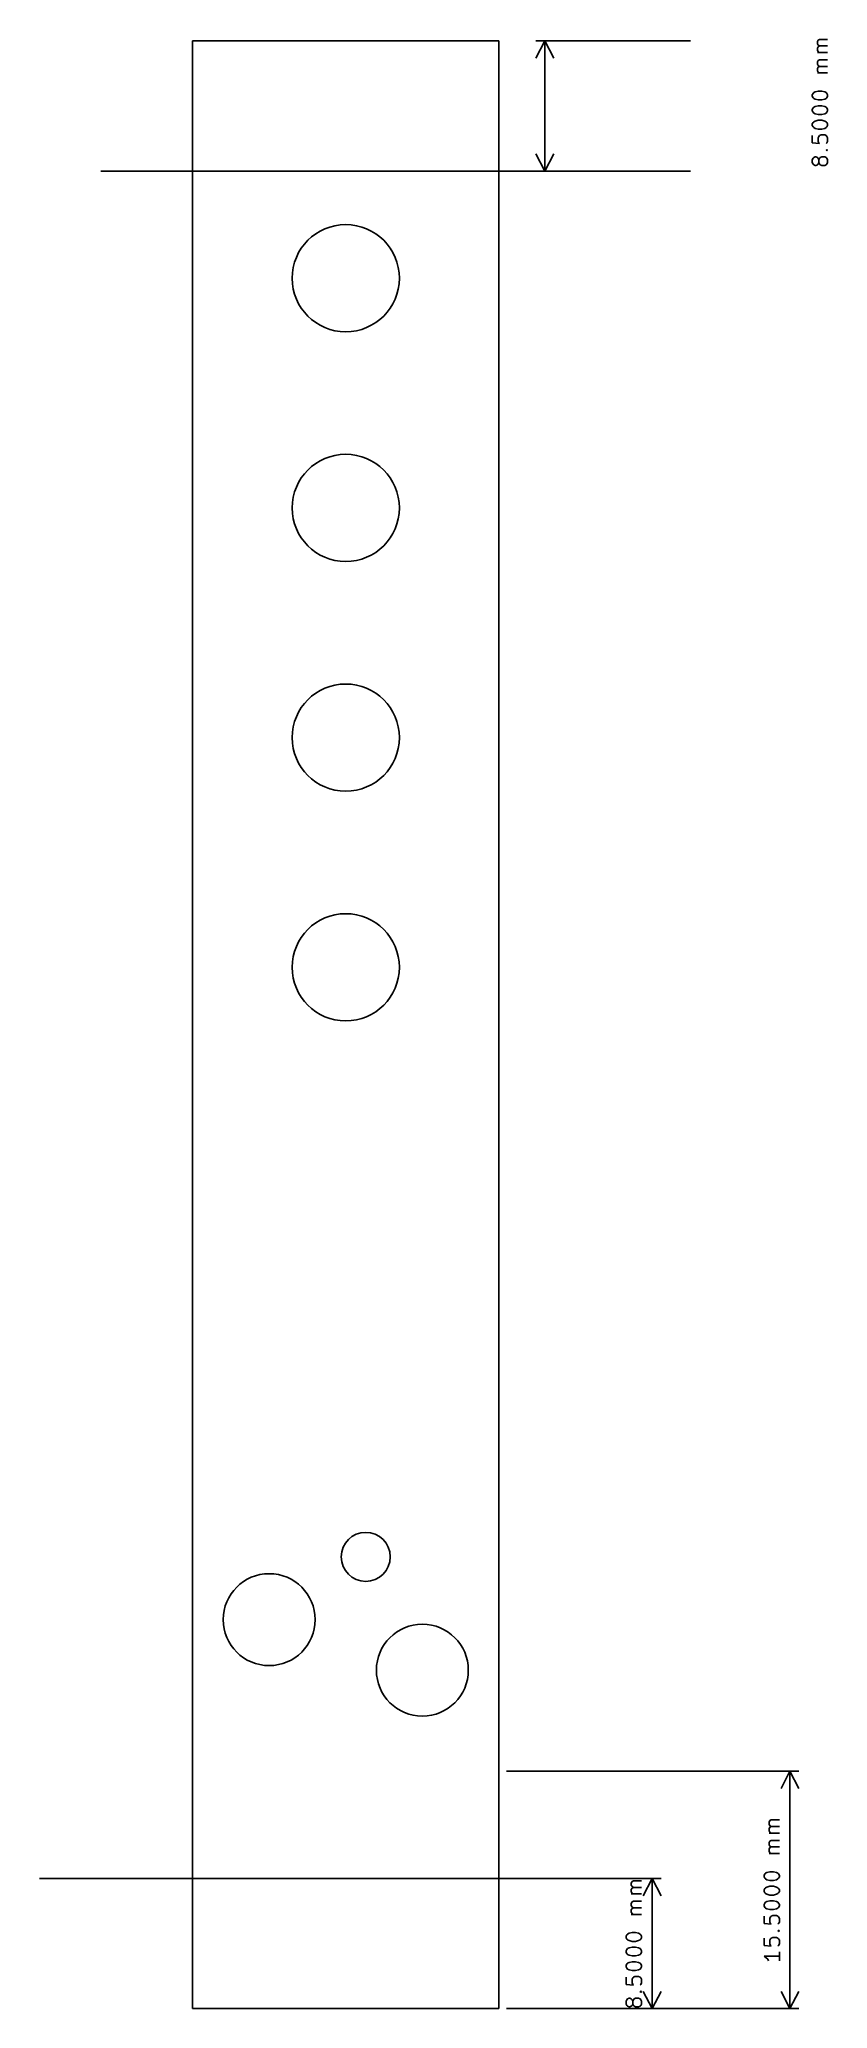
# Model space of a CAD drawing. Extents: x 80 to 131, y -166 to -37.
import ezdxf

# ---------------------------------------------------------------- set-up
doc = ezdxf.new("R2010")
doc.units = 0
doc.layers.add('BLACK', color=7, linetype='CONTINUOUS')

msp = doc.modelspace()

# ---------------------------------------------------------------- linework, layer by layer
at = {"layer": 'BLACK', "linetype": 'CONTINUOUS'}
for p, q in [((90, -37), (110, -37)), ((90, -165.5), (90, -37)), ((110, -37), (110, -165.5)), ((113, -37), (112.413579, -38.126504)), ((122.5, -37), (112.41358, -37)), ((113, -37), (113, -45.5)), ((113, -37), (113, -45.5)), ((113, -37), (113.586421, -38.126504)), ((130.788152, -37.047619), (130.835771, -36.95238)), ((130.788152, -37.190476), (130.788152, -37.047619)), ((130.835771, -37.285714), (130.788152, -37.190476)), ((130.835771, -36.95238), (130.931009, -36.904761)), ((130.931009, -37.333333), (130.835771, -37.285714)), ((130.931009, -36.904761), (131.454819, -36.904761)), ((130.788152, -37.47619), (130.835771, -37.380952)), ((130.788152, -37.619047), (130.788152, -37.47619)), ((130.835771, -37.714285), (130.788152, -37.619047)), ((131.454819, -37.761904), (130.788152, -37.761904)), ((130.788152, -38.380952), (130.835771, -38.285713)), ((130.788152, -38.523809), (130.788152, -38.380952)), ((130.835771, -38.619047), (130.788152, -38.523809)), ((130.835771, -37.380952), (130.931009, -37.333333)), ((130.88339, -37.761904), (130.835771, -37.714285)), ((130.835771, -38.285713), (130.931009, -38.238094)), ((130.931009, -37.333333), (131.454819, -37.333333)), ((130.931009, -38.238094), (131.454819, -38.238094)), ((130.788152, -38.809523), (130.835771, -38.714285)), ((130.788152, -38.95238), (130.788152, -38.809523)), ((130.835771, -39.047618), (130.788152, -38.95238)), ((131.454819, -39.095237), (130.788152, -39.095237)), ((130.931009, -38.666666), (130.835771, -38.619047)), ((130.835771, -38.714285), (130.931009, -38.666666)), ((130.88339, -39.095237), (130.835771, -39.047618)), ((130.931009, -38.666666), (131.454819, -38.666666)), ((130.454819, -40.523809), (130.502438, -40.428571)), ((130.454819, -40.619047), (130.454819, -40.523809)), ((130.502438, -40.714285), (130.454819, -40.619047)), ((130.502438, -40.428571), (130.550057, -40.380952)), ((130.550057, -40.761904), (130.502438, -40.714285)), ((130.550057, -40.380952), (130.645295, -40.333333)), ((130.645295, -40.809523), (130.550057, -40.761904)), ((130.645295, -40.333333), (130.835771, -40.285714)), ((130.835771, -40.857142), (130.645295, -40.809523)), ((130.835771, -40.285714), (131.073866, -40.285714)), ((131.073866, -40.857142), (130.835771, -40.857142)), ((131.073866, -40.285714), (131.264342, -40.333333)), ((131.264342, -40.809523), (131.073866, -40.857142)), ((131.264342, -40.333333), (131.35958, -40.380952)), ((131.35958, -40.761904), (131.264342, -40.809523)), ((131.35958, -40.380952), (131.4072, -40.428571)), ((131.4072, -40.714285), (131.35958, -40.761904)), ((131.4072, -40.428571), (131.454819, -40.523809)), ((131.454819, -40.619047), (131.4072, -40.714285)), ((131.454819, -40.523809), (131.454819, -40.619047)), ((130.454819, -41.47619), (130.502438, -41.380952)), ((130.454819, -41.571428), (130.454819, -41.47619)), ((130.502438, -41.666666), (130.454819, -41.571428)), ((130.454819, -42.428571), (130.502438, -42.333333)), ((130.454819, -42.523809), (130.454819, -42.428571)), ((130.502438, -41.380952), (130.550057, -41.333333)), ((130.550057, -41.714285), (130.502438, -41.666666)), ((130.502438, -42.333333), (130.550057, -42.285714)), ((130.550057, -41.333333), (130.645295, -41.285714)), ((130.645295, -41.761904), (130.550057, -41.714285)), ((130.550057, -42.285714), (130.645295, -42.238095)), ((130.645295, -41.285714), (130.835771, -41.238095)), ((130.835771, -41.809523), (130.645295, -41.761904)), ((130.645295, -42.238095), (130.835771, -42.190476)), ((130.835771, -41.238095), (131.073866, -41.238095)), ((131.073866, -41.809523), (130.835771, -41.809523)), ((130.835771, -42.190476), (131.073866, -42.190476)), ((131.073866, -41.238095), (131.264342, -41.285714)), ((131.264342, -41.761904), (131.073866, -41.809523)), ((131.073866, -42.190476), (131.264342, -42.238095)), ((131.264342, -41.285714), (131.35958, -41.333333)), ((131.35958, -41.714285), (131.264342, -41.761904)), ((131.264342, -42.238095), (131.35958, -42.285714)), ((131.35958, -41.333333), (131.4072, -41.380952)), ((131.4072, -41.666666), (131.35958, -41.714285)), ((131.35958, -42.285714), (131.4072, -42.333333)), ((131.4072, -41.380952), (131.454819, -41.47619)), ((131.454819, -41.571428), (131.4072, -41.666666)), ((131.4072, -42.333333), (131.454819, -42.428571)), ((131.454819, -41.47619), (131.454819, -41.571428)), ((131.454819, -42.428571), (131.454819, -42.523809)), ((130.502438, -42.619047), (130.454819, -42.523809)), ((130.454819, -43.190476), (130.454819, -43.666666)), ((130.454819, -43.666666), (130.931009, -43.714285)), ((130.550057, -42.666666), (130.502438, -42.619047)), ((130.645295, -42.714285), (130.550057, -42.666666)), ((130.835771, -42.761904), (130.645295, -42.714285)), ((131.073866, -42.761904), (130.835771, -42.761904)), ((130.835771, -43.333333), (130.88339, -43.238095)), ((130.835771, -43.571428), (130.835771, -43.333333)), ((130.88339, -43.666666), (130.835771, -43.571428)), ((130.88339, -43.238095), (130.931009, -43.190476)), ((130.931009, -43.714285), (130.88339, -43.666666)), ((130.931009, -43.190476), (131.026247, -43.142857)), ((131.026247, -43.142857), (131.264342, -43.142857)), ((131.264342, -42.714285), (131.073866, -42.761904)), ((131.35958, -42.666666), (131.264342, -42.714285)), ((131.264342, -43.142857), (131.35958, -43.190476)), ((131.4072, -42.619047), (131.35958, -42.666666)), ((131.35958, -43.190476), (131.4072, -43.238095)), ((131.4072, -43.666666), (131.35958, -43.714285)), ((131.454819, -42.523809), (131.4072, -42.619047)), ((131.4072, -43.238095), (131.454819, -43.333333)), ((131.454819, -43.571428), (131.4072, -43.666666)), ((131.454819, -43.333333), (131.454819, -43.571428)), ((113, -45.5), (112.413579, -44.373496)), ((113, -45.5), (113.586421, -44.373496)), ((130.454819, -44.761904), (130.502438, -44.666666)), ((130.454819, -44.95238), (130.454819, -44.761904)), ((130.502438, -45.047618), (130.454819, -44.95238)), ((130.502438, -44.666666), (130.550057, -44.619047)), ((130.550057, -44.619047), (130.645295, -44.571428)), ((130.645295, -44.571428), (130.692914, -44.571428)), ((130.692914, -44.571428), (130.788152, -44.619047)), ((130.788152, -44.619047), (130.835771, -44.666666)), ((130.835771, -44.666666), (130.88339, -44.761904)), ((130.88339, -44.95238), (130.835771, -45.047618)), ((130.931009, -44.666666), (130.88339, -44.761904)), ((130.88339, -44.761904), (130.88339, -44.95238)), ((130.88339, -44.95238), (130.931009, -45.047618)), ((130.978628, -44.619047), (130.931009, -44.666666)), ((131.073866, -44.571428), (130.978628, -44.619047)), ((131.264342, -44.571428), (131.073866, -44.571428)), ((131.35958, -44.619047), (131.264342, -44.571428)), ((131.35958, -44.142856), (131.4072, -44.095237)), ((131.4072, -44.190475), (131.35958, -44.142856)), ((131.35958, -44.142856), (131.454819, -44.142856)), ((131.4072, -44.666666), (131.35958, -44.619047)), ((131.4072, -44.095237), (131.454819, -44.142856)), ((131.454819, -44.142856), (131.4072, -44.190475)), ((131.454819, -44.761904), (131.4072, -44.666666)), ((131.4072, -45.047618), (131.454819, -44.95238)), ((131.454819, -44.95238), (131.454819, -44.761904)), ((84, -45.5), (120, -45.5)), ((122.5, -45.5), (112.41358, -45.5)), ((130.550057, -45.095237), (130.502438, -45.047618)), ((130.645295, -45.142856), (130.550057, -45.095237)), ((130.692914, -45.142856), (130.645295, -45.142856)), ((130.788152, -45.095237), (130.692914, -45.142856)), ((130.835771, -45.047618), (130.788152, -45.095237)), ((130.931009, -45.047618), (130.978628, -45.095237)), ((130.978628, -45.095237), (131.073866, -45.142856)), ((131.073866, -45.142856), (131.264342, -45.142856)), ((131.264342, -45.142856), (131.35958, -45.095237)), ((131.35958, -45.095237), (131.4072, -45.047618)), ((110.5, -150), (129.58642, -150)), ((129, -150), (128.413579, -151.126504)), ((129, -165.5), (129, -150)), ((129, -165.5), (129, -150)), ((129, -150), (129.586421, -151.126504)), ((127.638152, -153.321428), (127.685771, -153.226189)), ((127.638152, -153.464285), (127.638152, -153.321428)), ((127.685771, -153.559523), (127.638152, -153.464285)), ((127.638152, -153.749999), (127.685771, -153.654761)), ((127.638152, -153.892856), (127.638152, -153.749999)), ((127.685771, -153.988094), (127.638152, -153.892856)), ((128.304819, -154.035713), (127.638152, -154.035713)), ((127.685771, -153.226189), (127.781009, -153.17857)), ((127.781009, -153.607142), (127.685771, -153.559523)), ((127.685771, -153.654761), (127.781009, -153.607142)), ((127.73339, -154.035713), (127.685771, -153.988094)), ((127.781009, -153.17857), (128.304819, -153.17857)), ((127.781009, -153.607142), (128.304819, -153.607142)), ((127.638152, -154.654761), (127.685771, -154.559522)), ((127.638152, -154.797618), (127.638152, -154.654761)), ((127.685771, -154.892856), (127.638152, -154.797618)), ((127.638152, -155.083332), (127.685771, -154.988094)), ((127.638152, -155.226189), (127.638152, -155.083332)), ((127.685771, -155.321427), (127.638152, -155.226189)), ((128.304819, -155.369046), (127.638152, -155.369046)), ((127.685771, -154.559522), (127.781009, -154.511903)), ((127.781009, -154.940475), (127.685771, -154.892856)), ((127.685771, -154.988094), (127.781009, -154.940475)), ((127.73339, -155.369046), (127.685771, -155.321427)), ((127.781009, -154.511903), (128.304819, -154.511903)), ((127.781009, -154.940475), (128.304819, -154.940475)), ((127.304819, -156.797618), (127.352438, -156.70238)), ((127.304819, -156.892856), (127.304819, -156.797618)), ((127.352438, -156.70238), (127.400057, -156.654761)), ((127.400057, -156.654761), (127.495295, -156.607142)), ((127.495295, -156.607142), (127.685771, -156.559523)), ((127.685771, -156.559523), (127.923866, -156.559523)), ((127.923866, -156.559523), (128.114342, -156.607142)), ((128.114342, -156.607142), (128.20958, -156.654761)), ((128.20958, -156.654761), (128.2572, -156.70238)), ((128.2572, -156.70238), (128.304819, -156.797618)), ((128.304819, -156.797618), (128.304819, -156.892856)), ((80, -157), (116, -157)), ((110.5, -157), (120.58642, -157)), ((118.638152, -157.297619), (118.685771, -157.20238)), ((118.638152, -157.440476), (118.638152, -157.297619)), ((118.685771, -157.535714), (118.638152, -157.440476)), ((118.638152, -157.72619), (118.685771, -157.630952)), ((118.638152, -157.869047), (118.638152, -157.72619)), ((118.685771, -157.964285), (118.638152, -157.869047)), ((119.304819, -158.011904), (118.638152, -158.011904)), ((118.685771, -157.20238), (118.781009, -157.154761)), ((118.781009, -157.583333), (118.685771, -157.535714)), ((118.685771, -157.630952), (118.781009, -157.583333)), ((118.73339, -158.011904), (118.685771, -157.964285)), ((118.781009, -157.154761), (119.304819, -157.154761)), ((118.781009, -157.583333), (119.304819, -157.583333)), ((120, -157), (119.413579, -158.126504)), ((120, -165.5), (120, -157)), ((120, -165.5), (120, -157)), ((120, -157), (120.586421, -158.126504)), ((127.352438, -156.988094), (127.304819, -156.892856)), ((127.304819, -157.749999), (127.352438, -157.654761)), ((127.304819, -157.845237), (127.304819, -157.749999)), ((127.352438, -157.940475), (127.304819, -157.845237)), ((127.400057, -157.035713), (127.352438, -156.988094)), ((127.352438, -157.654761), (127.400057, -157.607142)), ((127.400057, -157.988094), (127.352438, -157.940475)), ((127.495295, -157.083332), (127.400057, -157.035713)), ((127.400057, -157.607142), (127.495295, -157.559523)), ((127.495295, -158.035713), (127.400057, -157.988094)), ((127.685771, -157.130951), (127.495295, -157.083332)), ((127.495295, -157.559523), (127.685771, -157.511904)), ((127.685771, -158.083332), (127.495295, -158.035713)), ((127.923866, -157.130951), (127.685771, -157.130951)), ((127.685771, -157.511904), (127.923866, -157.511904)), ((127.923866, -158.083332), (127.685771, -158.083332)), ((128.114342, -157.083332), (127.923866, -157.130951)), ((127.923866, -157.511904), (128.114342, -157.559523)), ((128.114342, -158.035713), (127.923866, -158.083332)), ((128.20958, -157.035713), (128.114342, -157.083332)), ((128.114342, -157.559523), (128.20958, -157.607142)), ((128.20958, -157.988094), (128.114342, -158.035713)), ((128.2572, -156.988094), (128.20958, -157.035713)), ((128.20958, -157.607142), (128.2572, -157.654761)), ((128.2572, -157.940475), (128.20958, -157.988094)), ((128.304819, -156.892856), (128.2572, -156.988094)), ((128.2572, -157.654761), (128.304819, -157.749999)), ((128.304819, -157.845237), (128.2572, -157.940475)), ((128.304819, -157.749999), (128.304819, -157.845237)), ((118.638152, -158.630952), (118.685771, -158.535713)), ((118.638152, -158.773809), (118.638152, -158.630952)), ((118.685771, -158.869047), (118.638152, -158.773809)), ((118.638152, -159.059523), (118.685771, -158.964285)), ((118.638152, -159.20238), (118.638152, -159.059523)), ((118.685771, -159.297618), (118.638152, -159.20238)), ((119.304819, -159.345237), (118.638152, -159.345237)), ((118.685771, -158.535713), (118.781009, -158.488094)), ((118.781009, -158.916666), (118.685771, -158.869047)), ((118.685771, -158.964285), (118.781009, -158.916666)), ((118.73339, -159.345237), (118.685771, -159.297618)), ((118.781009, -158.488094), (119.304819, -158.488094)), ((118.781009, -158.916666), (119.304819, -158.916666)), ((127.304819, -158.70238), (127.352438, -158.607142)), ((127.304819, -158.797618), (127.304819, -158.70238)), ((127.352438, -158.892856), (127.304819, -158.797618)), ((127.352438, -158.607142), (127.400057, -158.559523)), ((127.400057, -158.940475), (127.352438, -158.892856)), ((127.400057, -158.559523), (127.495295, -158.511904)), ((127.495295, -158.988094), (127.400057, -158.940475)), ((127.495295, -158.511904), (127.685771, -158.464285)), ((127.685771, -159.035713), (127.495295, -158.988094)), ((127.685771, -158.464285), (127.923866, -158.464285)), ((127.923866, -159.035713), (127.685771, -159.035713)), ((127.781009, -159.464285), (127.876247, -159.416666)), ((127.876247, -159.416666), (128.114342, -159.416666)), ((127.923866, -158.464285), (128.114342, -158.511904)), ((128.114342, -158.988094), (127.923866, -159.035713)), ((128.114342, -158.511904), (128.20958, -158.559523)), ((128.20958, -158.940475), (128.114342, -158.988094)), ((128.114342, -159.416666), (128.20958, -159.464285)), ((128.20958, -158.559523), (128.2572, -158.607142)), ((128.2572, -158.892856), (128.20958, -158.940475)), ((128.2572, -158.607142), (128.304819, -158.70238)), ((128.304819, -158.797618), (128.2572, -158.892856)), ((128.304819, -158.70238), (128.304819, -158.797618)), ((118.304819, -160.773809), (118.352438, -160.678571)), ((118.352438, -160.678571), (118.400057, -160.630952)), ((118.400057, -160.630952), (118.495295, -160.583333)), ((118.495295, -160.583333), (118.685771, -160.535714)), ((118.685771, -160.535714), (118.923866, -160.535714)), ((118.923866, -160.535714), (119.114342, -160.583333)), ((119.114342, -160.583333), (119.20958, -160.630952)), ((119.20958, -160.630952), (119.2572, -160.678571)), ((119.2572, -160.678571), (119.304819, -160.773809)), ((127.304819, -159.464285), (127.304819, -159.940475)), ((127.304819, -159.940475), (127.781009, -159.988094)), ((127.685771, -159.607142), (127.73339, -159.511904)), ((127.685771, -159.845237), (127.685771, -159.607142)), ((127.73339, -159.940475), (127.685771, -159.845237)), ((127.73339, -159.511904), (127.781009, -159.464285)), ((127.781009, -159.988094), (127.73339, -159.940475)), ((128.20958, -159.464285), (128.2572, -159.511904)), ((128.2572, -159.940475), (128.20958, -159.988094)), ((128.20958, -160.416665), (128.2572, -160.369046)), ((128.2572, -160.464284), (128.20958, -160.416665)), ((128.20958, -160.416665), (128.304819, -160.416665)), ((128.2572, -159.511904), (128.304819, -159.607142)), ((128.304819, -159.845237), (128.2572, -159.940475)), ((128.2572, -160.369046), (128.304819, -160.416665)), ((128.304819, -160.416665), (128.2572, -160.464284)), ((128.304819, -159.607142), (128.304819, -159.845237)), ((118.304819, -160.869047), (118.304819, -160.773809)), ((118.352438, -160.964285), (118.304819, -160.869047)), ((118.304819, -161.72619), (118.352438, -161.630952)), ((118.304819, -161.821428), (118.304819, -161.72619)), ((118.352438, -161.916666), (118.304819, -161.821428)), ((118.400057, -161.011904), (118.352438, -160.964285)), ((118.352438, -161.630952), (118.400057, -161.583333)), ((118.400057, -161.964285), (118.352438, -161.916666)), ((118.495295, -161.059523), (118.400057, -161.011904)), ((118.400057, -161.583333), (118.495295, -161.535714)), ((118.495295, -162.011904), (118.400057, -161.964285)), ((118.685771, -161.107142), (118.495295, -161.059523)), ((118.495295, -161.535714), (118.685771, -161.488095)), ((118.685771, -162.059523), (118.495295, -162.011904)), ((118.923866, -161.107142), (118.685771, -161.107142)), ((118.685771, -161.488095), (118.923866, -161.488095)), ((119.114342, -161.059523), (118.923866, -161.107142)), ((118.923866, -161.488095), (119.114342, -161.535714)), ((119.114342, -162.011904), (118.923866, -162.059523)), ((119.20958, -161.011904), (119.114342, -161.059523)), ((119.114342, -161.535714), (119.20958, -161.583333)), ((119.20958, -161.964285), (119.114342, -162.011904)), ((119.2572, -160.964285), (119.20958, -161.011904)), ((119.20958, -161.583333), (119.2572, -161.630952)), ((119.2572, -161.916666), (119.20958, -161.964285)), ((119.304819, -160.869047), (119.2572, -160.964285)), ((119.2572, -161.630952), (119.304819, -161.72619)), ((119.304819, -161.821428), (119.2572, -161.916666)), ((119.304819, -160.773809), (119.304819, -160.869047)), ((119.304819, -161.72619), (119.304819, -161.821428)), ((127.304819, -160.892856), (127.304819, -161.369046)), ((127.304819, -161.369046), (127.781009, -161.416665)), ((127.685771, -161.035713), (127.73339, -160.940475)), ((127.685771, -161.273808), (127.685771, -161.035713)), ((127.73339, -161.369046), (127.685771, -161.273808)), ((127.73339, -160.940475), (127.781009, -160.892856)), ((127.781009, -161.416665), (127.73339, -161.369046)), ((127.781009, -160.892856), (127.876247, -160.845237)), ((127.876247, -160.845237), (128.114342, -160.845237)), ((128.114342, -160.845237), (128.20958, -160.892856)), ((128.20958, -160.892856), (128.2572, -160.940475)), ((128.2572, -161.369046), (128.20958, -161.416665)), ((128.2572, -160.940475), (128.304819, -161.035713)), ((128.304819, -161.273808), (128.2572, -161.369046)), ((128.304819, -161.035713), (128.304819, -161.273808)), ((128.304819, -161.797618), (128.304819, -162.369046)), ((118.304819, -162.678571), (118.352438, -162.583333)), ((118.304819, -162.773809), (118.304819, -162.678571)), ((118.352438, -162.869047), (118.304819, -162.773809)), ((118.352438, -162.583333), (118.400057, -162.535714)), ((118.400057, -162.916666), (118.352438, -162.869047)), ((118.400057, -162.535714), (118.495295, -162.488095)), ((118.495295, -162.964285), (118.400057, -162.916666)), ((118.495295, -162.488095), (118.685771, -162.440476)), ((118.685771, -163.011904), (118.495295, -162.964285)), ((118.923866, -162.059523), (118.685771, -162.059523)), ((118.685771, -162.440476), (118.923866, -162.440476)), ((118.923866, -163.011904), (118.685771, -163.011904)), ((118.923866, -162.440476), (119.114342, -162.488095)), ((119.114342, -162.964285), (118.923866, -163.011904)), ((119.114342, -162.488095), (119.20958, -162.535714)), ((119.20958, -162.916666), (119.114342, -162.964285)), ((119.20958, -162.535714), (119.2572, -162.583333)), ((119.2572, -162.869047), (119.20958, -162.916666)), ((119.2572, -162.583333), (119.304819, -162.678571)), ((119.304819, -162.773809), (119.2572, -162.869047)), ((119.304819, -162.678571), (119.304819, -162.773809)), ((128.304819, -162.083332), (127.304819, -162.083332)), ((127.304819, -162.083332), (127.447676, -162.17857)), ((127.447676, -162.17857), (127.542914, -162.273808)), ((127.542914, -162.273808), (127.590533, -162.369046)), ((118.304819, -163.440476), (118.304819, -163.916666)), ((118.304819, -163.916666), (118.781009, -163.964285)), ((118.685771, -163.583333), (118.73339, -163.488095)), ((118.685771, -163.821428), (118.685771, -163.583333)), ((118.73339, -163.916666), (118.685771, -163.821428)), ((118.73339, -163.488095), (118.781009, -163.440476)), ((118.781009, -163.964285), (118.73339, -163.916666)), ((118.781009, -163.440476), (118.876247, -163.392857)), ((118.876247, -163.392857), (119.114342, -163.392857)), ((119.114342, -163.392857), (119.20958, -163.440476)), ((119.20958, -163.440476), (119.2572, -163.488095)), ((119.2572, -163.916666), (119.20958, -163.964285)), ((119.20958, -164.392856), (119.2572, -164.345237)), ((119.2572, -164.440475), (119.20958, -164.392856)), ((119.20958, -164.392856), (119.304819, -164.392856)), ((119.2572, -163.488095), (119.304819, -163.583333)), ((119.304819, -163.821428), (119.2572, -163.916666)), ((119.2572, -164.345237), (119.304819, -164.392856)), ((119.304819, -164.392856), (119.2572, -164.440475)), ((119.304819, -163.583333), (119.304819, -163.821428)), ((120, -165.5), (119.413579, -164.373496)), ((120, -165.5), (120.586421, -164.373496)), ((129, -165.5), (128.413579, -164.373496)), ((129, -165.5), (129.586421, -164.373496)), ((110, -165.5), (90, -165.5)), ((110.5, -165.5), (129.58642, -165.5)), ((110.5, -165.5), (120.58642, -165.5)), ((118.304819, -165.011904), (118.352438, -164.916666)), ((118.304819, -165.20238), (118.304819, -165.011904)), ((118.352438, -165.297618), (118.304819, -165.20238)), ((118.352438, -164.916666), (118.400057, -164.869047)), ((118.400057, -165.345237), (118.352438, -165.297618)), ((118.400057, -164.869047), (118.495295, -164.821428)), ((118.495295, -165.392856), (118.400057, -165.345237)), ((118.495295, -164.821428), (118.542914, -164.821428)), ((118.542914, -165.392856), (118.495295, -165.392856)), ((118.542914, -164.821428), (118.638152, -164.869047)), ((118.638152, -165.345237), (118.542914, -165.392856)), ((118.638152, -164.869047), (118.685771, -164.916666)), ((118.685771, -165.297618), (118.638152, -165.345237)), ((118.685771, -164.916666), (118.73339, -165.011904)), ((118.73339, -165.20238), (118.685771, -165.297618)), ((118.781009, -164.916666), (118.73339, -165.011904)), ((118.73339, -165.011904), (118.73339, -165.20238)), ((118.73339, -165.20238), (118.781009, -165.297618)), ((118.828628, -164.869047), (118.781009, -164.916666)), ((118.781009, -165.297618), (118.828628, -165.345237)), ((118.923866, -164.821428), (118.828628, -164.869047)), ((118.828628, -165.345237), (118.923866, -165.392856)), ((119.114342, -164.821428), (118.923866, -164.821428)), ((118.923866, -165.392856), (119.114342, -165.392856)), ((119.20958, -164.869047), (119.114342, -164.821428)), ((119.114342, -165.392856), (119.20958, -165.345237)), ((119.2572, -164.916666), (119.20958, -164.869047)), ((119.20958, -165.345237), (119.2572, -165.297618)), ((119.304819, -165.011904), (119.2572, -164.916666)), ((119.2572, -165.297618), (119.304819, -165.20238)), ((119.304819, -165.20238), (119.304819, -165.011904))]:
    msp.add_line(p, q, dxfattribs=at)
at = {"layer": 'BLACK'}
for centre, radius in [((100, -52.5), 3.5), ((100, -67.5), 3.5), ((100, -82.5), 3.5), ((100, -97.5), 3.5), ((101.3, -136), 1.6), ((95, -140.1), 3), ((105, -143.4), 3)]:
    msp.add_circle(centre, radius, dxfattribs=at)

doc.saveas('drawing.dxf')
